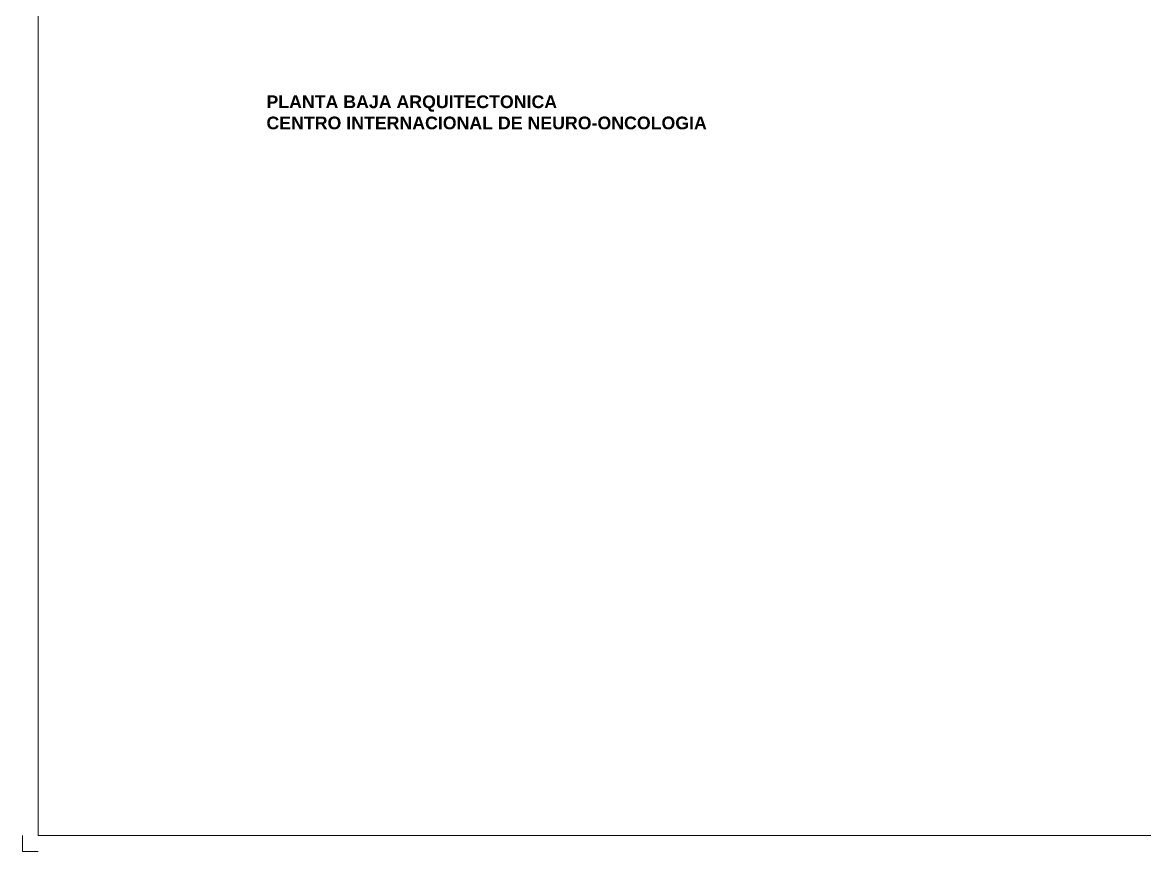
# Model space of a CAD drawing. Header units: metres. Extents: x -22.5 to 67.5, y 0 to 64.7.
# Drawn here: x -22.47 to 12.89, y 4.65 to 30.77 of the extents above; entities that cross this region are included whole.
import ezdxf

# ---------------------------------------------------------------- set-up
doc = ezdxf.new("R2010")
doc.units = ezdxf.units.M
doc.layers.add('TEXTO', color=7, linetype='Continuous')
doc.layers.add('XREF PIE 1.100$0$G-ANNO-TTLB', color=7, linetype='Continuous', lineweight=9)
doc.styles.add('100 SERVICIOS 40', font='arialbd.ttf', dxfattribs={"height": 0.4})

# ---------------------------------------------------------------- blocks, each defined once
blk = doc.blocks.new('XREF PIE 1.100$0$ZUM-TB-XX-PP_PIE DE PLANO - ZUM_TB_PP_XX__PIE DE PLANO 90x60cm-1443826-PLANTA BAJA GENERAL')
at = {"layer": 'XREF PIE 1.100$0$G-ANNO-TTLB', "lineweight": 20}
for p, q in [((-0.4632, 0.005), (-0.4632, 0.595)), ((0.3018, 0.005), (-0.4632, 0.005))]:
    blk.add_line(p, q, dxfattribs=at)
at = {"layer": 'XREF PIE 1.100$0$G-ANNO-TTLB'}
for p, q in [((-0.4682, 0.005), (-0.4682, 0)), ((-0.4682, 0), (-0.4632, 0))]:
    blk.add_line(p, q, dxfattribs=at)

msp = doc.modelspace()

# ---------------------------------------------------------------- block references
at = {"layer": 'XREF PIE 1.100$0$G-ANNO-TTLB', "xscale": 100.0000000000004, "yscale": 100.0000000000004, "zscale": 100.0000000000004}
msp.add_blockref('XREF PIE 1.100$0$ZUM-TB-XX-PP_PIE DE PLANO - ZUM_TB_PP_XX__PIE DE PLANO 90x60cm-1443826-PLANTA BAJA GENERAL', (24.352, 4.653), dxfattribs=at)

# ---------------------------------------------------------------- next in the draw order: texts
at = {"layer": 'TEXTO', "insert": (-14.78, 28.467), "char_height": 0.4, "width": 13.88116, "attachment_point": 1, "style": '100 SERVICIOS 40'}
msp.add_mtext('PLANTA BAJA ARQUITECTONICA\\PCENTRO INTERNACIONAL DE NEURO-ONCOLOGIA', dxfattribs=at)

doc.saveas('drawing.dxf')
